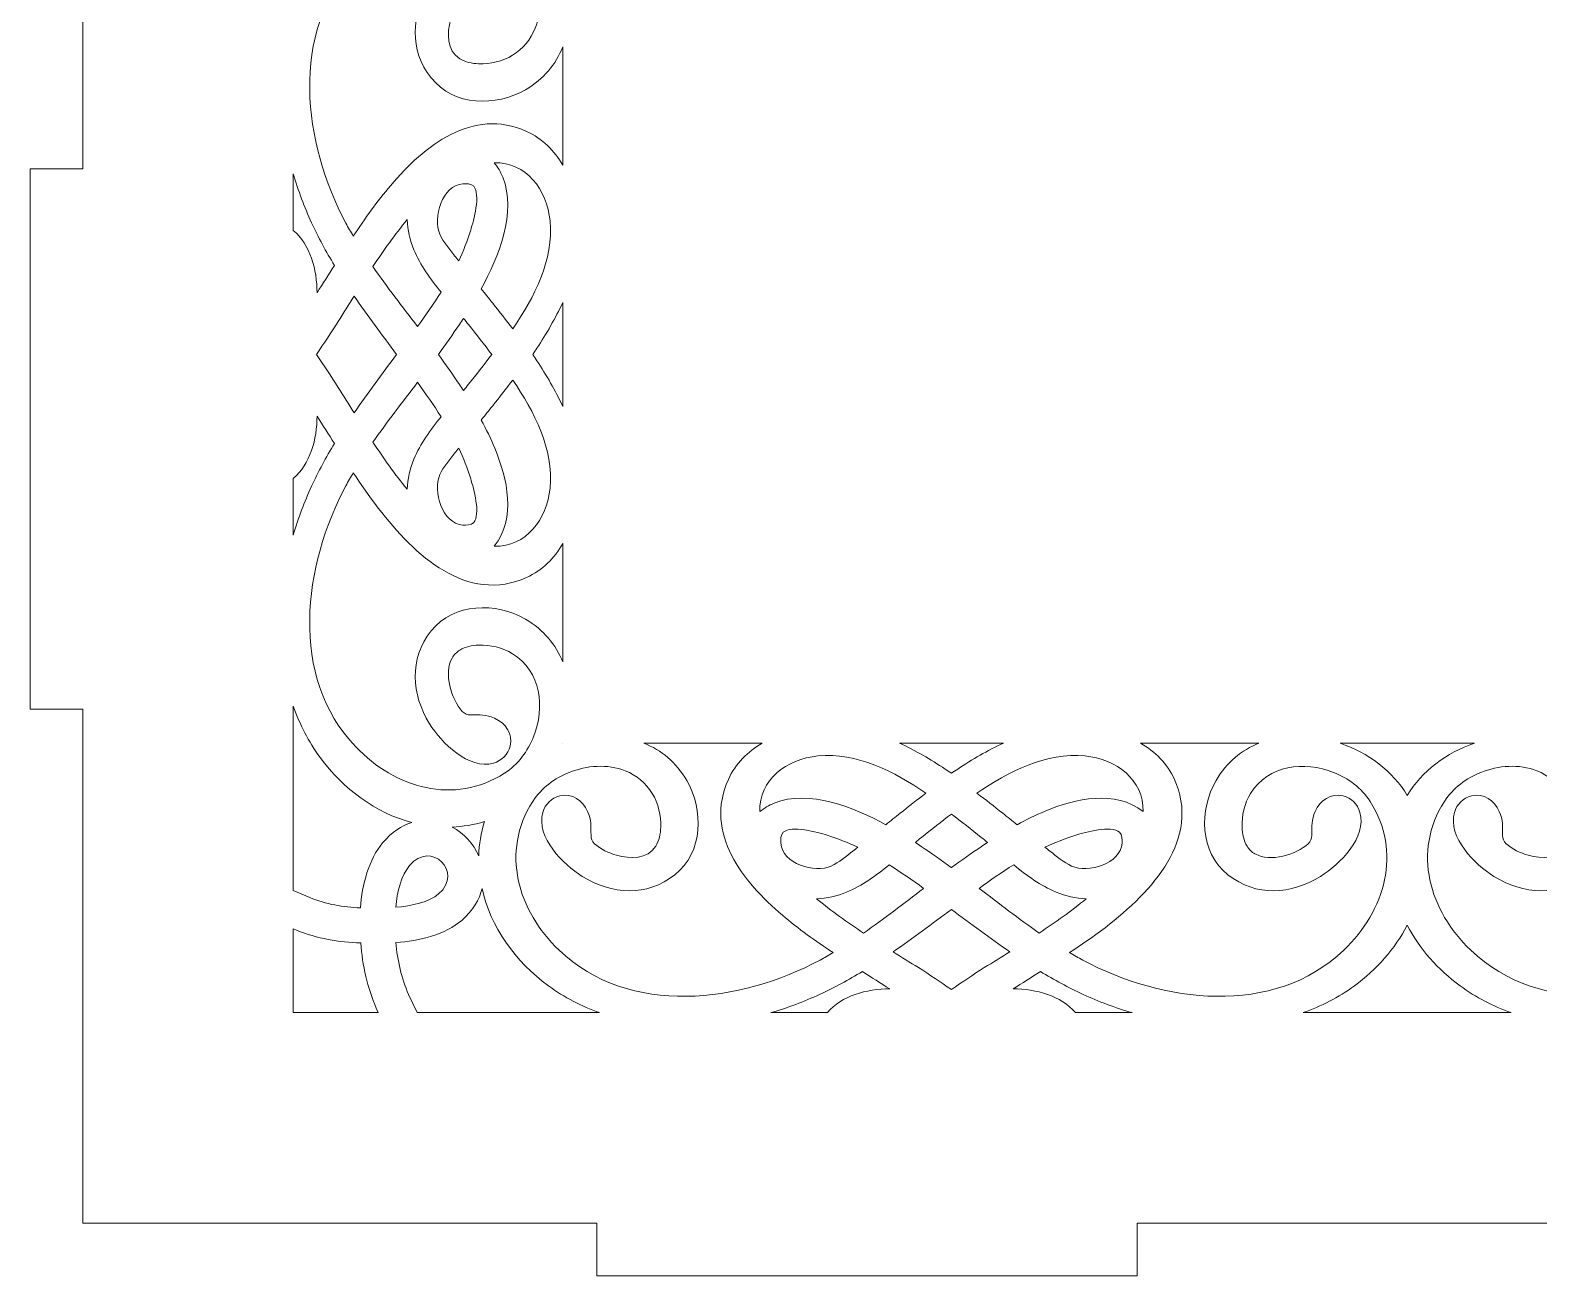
# Model space of a CAD drawing. Header units: millimetres. Extents: x -904 to -594, y -165 to 165.
# Drawn here: x -903.7 to -817.7, y -165 to -94 of the extents above; entities that cross this region are included whole.
import ezdxf

# ---------------------------------------------------------------- set-up
doc = ezdxf.new("R2010")
doc.units = ezdxf.units.MM
doc.header["$MEASUREMENT"] = 0
doc.layers.add('Camada 1', color=7, linetype='Continuous')

msp = doc.modelspace()

# ---------------------------------------------------------------- linework, layer by layer
at = {"layer": 'Camada 1', "color": 250, "lineweight": 9}
for points, knots in [([(-900.6542, -11), (-900.6542, -11), (-871.3542, -11), (-871.3542, -11), (-871.3542, -11), (-871.3542, -11), (-871.3542, -8), (-871.3542, -8), (-871.3542, -8), (-871.3542, -8), (-840.5542, -8), (-840.5542, -8), (-840.5542, -8), (-840.5542, -8), (-840.5542, -11), (-840.5542, -11), (-840.5542, -11), (-840.5542, -11), (-809.7542, -11), (-809.7542, -11), (-809.7542, -11), (-809.7542, -11), (-809.7542, -8), (-809.7542, -8), (-809.7542, -8), (-809.7542, -8), (-778.9542, -8), (-778.9542, -8), (-778.9542, -8), (-778.9542, -8), (-778.9542, -11), (-778.9542, -11), (-778.9542, -11), (-778.9542, -11), (-749.6542, -11), (-749.6542, -11), (-749.6542, -11), (-749.6542, -11), (-749.6542, -40.3), (-749.6542, -40.3), (-749.6542, -40.3), (-749.6542, -40.3), (-746.6542, -40.3), (-746.6542, -40.3), (-746.6542, -40.3), (-746.6542, -40.3), (-746.6542, -71.1), (-746.6542, -71.1), (-746.6542, -71.1), (-746.6542, -71.1), (-749.6542, -71.1), (-749.6542, -71.1), (-749.6542, -71.1), (-749.6542, -71.1), (-749.6542, -101.9), (-749.6542, -101.9), (-749.6542, -101.9), (-749.6542, -101.9), (-746.6542, -101.9), (-746.6542, -101.9), (-746.6542, -101.9), (-746.6542, -101.9), (-746.6542, -132.7), (-746.6542, -132.7), (-746.6542, -132.7), (-746.6542, -132.7), (-749.6542, -132.7), (-749.6542, -132.7), (-749.6542, -132.7), (-749.6542, -132.7), (-749.6542, -162), (-749.6542, -162), (-749.6542, -162), (-749.6542, -162), (-778.9542, -162), (-778.9542, -162), (-778.9542, -162), (-778.9542, -162), (-778.9542, -165), (-778.9542, -165), (-778.9542, -165), (-778.9542, -165), (-809.7542, -165), (-809.7542, -165), (-809.7542, -165), (-809.7542, -165), (-809.7542, -162), (-809.7542, -162), (-809.7542, -162), (-809.7542, -162), (-840.5542, -162), (-840.5542, -162), (-840.5542, -162), (-840.5542, -162), (-840.5542, -165), (-840.5542, -165), (-840.5542, -165), (-840.5542, -165), (-871.3542, -165), (-871.3542, -165), (-871.3542, -165), (-871.3542, -165), (-871.3542, -162), (-871.3542, -162), (-871.3542, -162), (-871.3542, -162), (-900.6542, -162), (-900.6542, -162), (-900.6542, -162), (-900.6542, -162), (-900.6542, -132.7), (-900.6542, -132.7), (-900.6542, -132.7), (-900.6542, -132.7), (-903.6542, -132.7), (-903.6542, -132.7), (-903.6542, -132.7), (-903.6542, -132.7), (-903.6542, -101.9), (-903.6542, -101.9), (-903.6542, -101.9), (-903.6542, -101.9), (-900.6542, -101.9), (-900.6542, -101.9), (-900.6542, -101.9), (-900.6542, -101.9), (-900.6542, -71.1), (-900.6542, -71.1), (-900.6542, -71.1), (-900.6542, -71.1), (-903.6542, -71.1), (-903.6542, -71.1), (-903.6542, -71.1), (-903.6542, -71.1), (-903.6542, -40.3), (-903.6542, -40.3), (-903.6542, -40.3), (-903.6542, -40.3), (-900.6542, -40.3), (-900.6542, -40.3), (-900.6542, -40.3), (-900.6542, -40.3), (-900.6542, -11), (-900.6542, -11)], [0, 0, 0, 0, 0.027027, 0.027027, 0.027027, 0.027027, 0.0540541, 0.0540541, 0.0540541, 0.0540541, 0.0810811, 0.0810811, 0.0810811, 0.0810811, 0.1081081, 0.1081081, 0.1081081, 0.1081081, 0.1351351, 0.1351351, 0.1351351, 0.1351351, 0.1621622, 0.1621622, 0.1621622, 0.1621622, 0.1891892, 0.1891892, 0.1891892, 0.1891892, 0.2162162, 0.2162162, 0.2162162, 0.2162162, 0.2432432, 0.2432432, 0.2432432, 0.2432432, 0.2702703, 0.2702703, 0.2702703, 0.2702703, 0.2972973, 0.2972973, 0.2972973, 0.2972973, 0.3243243, 0.3243243, 0.3243243, 0.3243243, 0.3513514, 0.3513514, 0.3513514, 0.3513514, 0.3783784, 0.3783784, 0.3783784, 0.3783784, 0.4054054, 0.4054054, 0.4054054, 0.4054054, 0.4324324, 0.4324324, 0.4324324, 0.4324324, 0.4594595, 0.4594595, 0.4594595, 0.4594595, 0.4864865, 0.4864865, 0.4864865, 0.4864865, 0.5135135, 0.5135135, 0.5135135, 0.5135135, 0.5405405, 0.5405405, 0.5405405, 0.5405405, 0.5675676, 0.5675676, 0.5675676, 0.5675676, 0.5945946, 0.5945946, 0.5945946, 0.5945946, 0.6216216, 0.6216216, 0.6216216, 0.6216216, 0.6486486, 0.6486486, 0.6486486, 0.6486486, 0.6756757, 0.6756757, 0.6756757, 0.6756757, 0.7027027, 0.7027027, 0.7027027, 0.7027027, 0.7297297, 0.7297297, 0.7297297, 0.7297297, 0.7567568, 0.7567568, 0.7567568, 0.7567568, 0.7837838, 0.7837838, 0.7837838, 0.7837838, 0.8108108, 0.8108108, 0.8108108, 0.8108108, 0.8378378, 0.8378378, 0.8378378, 0.8378378, 0.8648649, 0.8648649, 0.8648649, 0.8648649, 0.8918919, 0.8918919, 0.8918919, 0.8918919, 0.9189189, 0.9189189, 0.9189189, 0.9189189, 0.9459459, 0.9459459, 0.9459459, 0.9459459, 1, 1, 1, 1]), ([(-873.2949, -94.9549), (-873.2949, -94.9549), (-873.2949, -101.7024), (-873.2949, -101.7024), (-873.2949, -101.7024), (-873.7716, -100.8745), (-874.4466, -100.182), (-875.3623, -99.7678), (-875.3623, -99.7678), (-878.4407, -98.3754), (-881.2042, -100.6134), (-883.1016, -102.8485), (-883.1016, -102.8485), (-883.8787, -103.7639), (-884.5733, -104.7437), (-885.2345, -105.7449), (-885.2345, -105.7449), (-885.3809, -105.4974), (-885.5225, -105.2471), (-885.6585, -104.9937), (-885.6585, -104.9937), (-888.0771, -100.4899), (-888.9279, -94.1251), (-885.0929, -90.118), (-885.0929, -90.118), (-882.8447, -87.7688), (-879.4937, -86.7695), (-876.6105, -88.6212), (-876.6105, -88.6212), (-875.8535, -89.1074), (-875.2896, -89.8686), (-874.9588, -90.6986), (-874.9588, -90.6986), (-874.5615, -91.6953), (-874.4693, -92.8758), (-874.8671, -93.8872), (-874.8671, -93.8872), (-875.123, -94.5375), (-875.56, -95.0591), (-876.1534, -95.4277), (-876.1534, -95.4277), (-876.7201, -95.7797), (-877.4256, -95.9428), (-878.0896, -95.9153), (-878.0896, -95.9153), (-878.466, -95.8997), (-878.8426, -95.8284), (-879.168, -95.6294), (-879.168, -95.6294), (-879.9189, -95.1702), (-879.9004, -94.1442), (-879.6858, -93.3964), (-879.6858, -93.3964), (-879.5579, -92.9506), (-879.3318, -92.4897), (-879.0228, -92.1405), (-879.0228, -92.1405), (-878.8665, -91.9995), (-878.7567, -91.9431), (-878.5406, -91.9393), (-878.5406, -91.9393), (-878.0054, -91.9298), (-877.6988, -91.9743), (-877.1811, -91.7481), (-877.1811, -91.7481), (-876.5552, -91.4747), (-876.1224, -90.8546), (-876.2941, -90.1571), (-876.2941, -90.1571), (-876.4097, -89.6872), (-876.7752, -89.3269), (-877.237, -89.1931), (-877.237, -89.1931), (-878.6463, -88.7848), (-880.2152, -90.3523), (-880.8869, -91.4365), (-880.8869, -91.4365), (-881.9299, -93.12), (-882.0641, -95.1201), (-880.792, -96.7252), (-880.792, -96.7252), (-879.5096, -98.3434), (-877.0938, -98.3685), (-875.4145, -97.394), (-875.4145, -97.394), (-874.3788, -96.793), (-873.689, -95.9352), (-873.2949, -94.9549)], [0, 0, 0, 0, 0.0434783, 0.0434783, 0.0434783, 0.0434783, 0.0869565, 0.0869565, 0.0869565, 0.0869565, 0.1304348, 0.1304348, 0.1304348, 0.1304348, 0.173913, 0.173913, 0.173913, 0.173913, 0.2173913, 0.2173913, 0.2173913, 0.2173913, 0.2608696, 0.2608696, 0.2608696, 0.2608696, 0.3043478, 0.3043478, 0.3043478, 0.3043478, 0.3478261, 0.3478261, 0.3478261, 0.3478261, 0.3913043, 0.3913043, 0.3913043, 0.3913043, 0.4347826, 0.4347826, 0.4347826, 0.4347826, 0.4782609, 0.4782609, 0.4782609, 0.4782609, 0.5217391, 0.5217391, 0.5217391, 0.5217391, 0.5652174, 0.5652174, 0.5652174, 0.5652174, 0.6086957, 0.6086957, 0.6086957, 0.6086957, 0.6521739, 0.6521739, 0.6521739, 0.6521739, 0.6956522, 0.6956522, 0.6956522, 0.6956522, 0.7391304, 0.7391304, 0.7391304, 0.7391304, 0.7826087, 0.7826087, 0.7826087, 0.7826087, 0.826087, 0.826087, 0.826087, 0.826087, 0.8695652, 0.8695652, 0.8695652, 0.8695652, 0.9130435, 0.9130435, 0.9130435, 0.9130435, 1, 1, 1, 1]), ([(-888.6542, -105.4181), (-888.6542, -105.4181), (-888.6542, -102.1837), (-888.6542, -102.1837), (-888.6542, -102.1837), (-888.3731, -103.1519), (-888.0214, -104.089), (-887.6129, -104.973), (-887.6129, -104.973), (-887.2259, -105.8106), (-886.785, -106.6222), (-886.3086, -107.4121), (-886.3086, -107.4121), (-886.6398, -107.9295), (-886.9712, -108.4467), (-887.3013, -108.9649), (-887.3013, -108.9649), (-887.2999, -107.6626), (-887.6897, -106.2195), (-888.6542, -105.4181)], [0, 0, 0, 0, 0.1666667, 0.1666667, 0.1666667, 0.1666667, 0.3333333, 0.3333333, 0.3333333, 0.3333333, 0.5, 0.5, 0.5, 0.5, 0.6666667, 0.6666667, 0.6666667, 0.6666667, 1, 1, 1, 1]), ([(-876.1486, -111.0263), (-874.9162, -109.2388), (-873.809, -107.0871), (-874.0212, -104.8701), (-874.0212, -104.8701), (-874.192, -103.0848), (-875.383, -101.5131), (-877.1982, -101.5562), (-877.1982, -101.5562), (-877, -101.8061), (-876.8382, -102.082), (-876.716, -102.3795), (-876.716, -102.3795), (-875.9001, -104.3644), (-876.9642, -106.9459), (-877.9423, -108.7429), (-877.9423, -108.7429), (-877.7221, -109.015), (-877.5026, -109.2876), (-877.2856, -109.5622), (-877.2856, -109.5622), (-876.9025, -110.047), (-876.5212, -110.5333), (-876.1486, -111.0263)], [0, 0, 0, 0, 0.1428571, 0.1428571, 0.1428571, 0.1428571, 0.2857143, 0.2857143, 0.2857143, 0.2857143, 0.4285714, 0.4285714, 0.4285714, 0.4285714, 0.5714286, 0.5714286, 0.5714286, 0.5714286, 0.7142857, 0.7142857, 0.7142857, 0.7142857, 1, 1, 1, 1]), ([(-879.2226, -107.1517), (-878.9571, -106.5843), (-878.7271, -105.9861), (-878.5405, -105.3956), (-878.5405, -105.3956), (-878.3748, -104.8715), (-877.9625, -103.3566), (-878.3722, -102.9011), (-878.3722, -102.9011), (-878.5111, -102.7467), (-878.8002, -102.7434), (-878.9912, -102.757), (-878.9912, -102.757), (-880.1686, -102.8408), (-880.72, -104.698), (-880.2993, -105.6357), (-880.2993, -105.6357), (-880.1021, -106.0749), (-879.7346, -106.4924), (-879.4404, -106.8727), (-879.4404, -106.8727), (-879.3681, -106.966), (-879.2955, -107.0589), (-879.2226, -107.1517)], [0, 0, 0, 0, 0.1428571, 0.1428571, 0.1428571, 0.1428571, 0.2857143, 0.2857143, 0.2857143, 0.2857143, 0.4285714, 0.4285714, 0.4285714, 0.4285714, 0.5714286, 0.5714286, 0.5714286, 0.5714286, 0.7142857, 0.7142857, 0.7142857, 0.7142857, 1, 1, 1, 1]), ([(-880.228, -108.9342), (-880.8379, -108.1926), (-881.4116, -107.4018), (-881.7822, -106.5119), (-881.7822, -106.5119), (-882.0073, -105.9711), (-882.1366, -105.3867), (-882.1613, -104.7994), (-882.1613, -104.7994), (-882.8658, -105.6525), (-883.506, -106.5568), (-884.1154, -107.4798), (-884.1154, -107.4798), (-883.3059, -108.6476), (-882.4315, -109.7686), (-881.5696, -110.8979), (-881.5696, -110.8979), (-881.1043, -110.256), (-880.6523, -109.604), (-880.228, -108.9342)], [0, 0, 0, 0, 0.1666667, 0.1666667, 0.1666667, 0.1666667, 0.3333333, 0.3333333, 0.3333333, 0.3333333, 0.5, 0.5, 0.5, 0.5, 0.6666667, 0.6666667, 0.6666667, 0.6666667, 1, 1, 1, 1]), ([(-882.7729, -112.4843), (-883.5922, -111.3855), (-884.4131, -110.2873), (-885.1851, -109.1549), (-885.1851, -109.1549), (-885.4873, -109.6388), (-885.787, -110.1242), (-886.0891, -110.6083), (-886.0891, -110.6083), (-886.487, -111.2456), (-886.916, -111.8625), (-887.3375, -112.4843), (-887.3375, -112.4843), (-886.9159, -113.1059), (-886.487, -113.7228), (-886.0891, -114.3602), (-886.0891, -114.3602), (-885.787, -114.8442), (-885.4873, -115.3297), (-885.1851, -115.8138), (-885.1851, -115.8138), (-884.4131, -114.6812), (-883.5921, -113.583), (-882.7729, -112.4843)], [0, 0, 0, 0, 0.1428571, 0.1428571, 0.1428571, 0.1428571, 0.2857143, 0.2857143, 0.2857143, 0.2857143, 0.4285714, 0.4285714, 0.4285714, 0.4285714, 0.5714286, 0.5714286, 0.5714286, 0.5714286, 0.7142857, 0.7142857, 0.7142857, 0.7142857, 1, 1, 1, 1]), ([(-873.2949, -109.5222), (-873.2949, -109.5222), (-873.2949, -115.4464), (-873.2949, -115.4464), (-873.2949, -115.4464), (-873.7099, -114.5386), (-874.2255, -113.6698), (-874.7682, -112.8431), (-874.7682, -112.8431), (-874.8471, -112.723), (-874.9269, -112.6033), (-875.0075, -112.4843), (-875.0075, -112.4843), (-874.9269, -112.3653), (-874.8471, -112.2457), (-874.7682, -112.1255), (-874.7682, -112.1255), (-874.2255, -111.2987), (-873.7099, -110.43), (-873.2949, -109.5222)], [0, 0, 0, 0, 0.1666667, 0.1666667, 0.1666667, 0.1666667, 0.3333333, 0.3333333, 0.3333333, 0.3333333, 0.5, 0.5, 0.5, 0.5, 0.6666667, 0.6666667, 0.6666667, 0.6666667, 1, 1, 1, 1]), ([(-878.9547, -114.5398), (-878.857, -114.423), (-878.7604, -114.3053), (-878.6655, -114.1862), (-878.6655, -114.1862), (-878.217, -113.6232), (-877.7703, -113.0586), (-877.3363, -112.4843), (-877.3363, -112.4843), (-877.7703, -111.9099), (-878.217, -111.3453), (-878.6655, -110.7824), (-878.6655, -110.7824), (-878.7604, -110.6633), (-878.857, -110.5455), (-878.9547, -110.4288), (-878.9547, -110.4288), (-879.0292, -110.5427), (-879.1045, -110.656), (-879.1807, -110.7688), (-879.1807, -110.7688), (-879.5704, -111.3465), (-879.9742, -111.9146), (-880.3848, -112.4775), (-880.3848, -112.4775), (-880.3848, -112.4775), (-880.3798, -112.4843), (-880.3798, -112.4843), (-880.3798, -112.4843), (-880.3798, -112.4843), (-880.3848, -112.491), (-880.3848, -112.491), (-880.3848, -112.491), (-879.9742, -113.054), (-879.5704, -113.622), (-879.1807, -114.1997), (-879.1807, -114.1997), (-879.1045, -114.3125), (-879.0292, -114.4258), (-878.9547, -114.5398)], [0, 0, 0, 0, 0.0909091, 0.0909091, 0.0909091, 0.0909091, 0.1818182, 0.1818182, 0.1818182, 0.1818182, 0.2727273, 0.2727273, 0.2727273, 0.2727273, 0.3636364, 0.3636364, 0.3636364, 0.3636364, 0.4545455, 0.4545455, 0.4545455, 0.4545455, 0.5454545, 0.5454545, 0.5454545, 0.5454545, 0.6363636, 0.6363636, 0.6363636, 0.6363636, 0.7272727, 0.7272727, 0.7272727, 0.7272727, 0.8181818, 0.8181818, 0.8181818, 0.8181818, 1, 1, 1, 1]), ([(-884.1154, -117.4887), (-883.506, -118.4117), (-882.8658, -119.316), (-882.1613, -120.1691), (-882.1613, -120.1691), (-882.1366, -119.5818), (-882.0073, -118.9974), (-881.7822, -118.4565), (-881.7822, -118.4565), (-881.4116, -117.5667), (-880.8378, -116.7759), (-880.228, -116.0342), (-880.228, -116.0342), (-880.6523, -115.3644), (-881.1043, -114.7126), (-881.5696, -114.0706), (-881.5696, -114.0706), (-882.4315, -115.1999), (-883.3059, -116.321), (-884.1154, -117.4887)], [0, 0, 0, 0, 0.1666667, 0.1666667, 0.1666667, 0.1666667, 0.3333333, 0.3333333, 0.3333333, 0.3333333, 0.5, 0.5, 0.5, 0.5, 0.6666667, 0.6666667, 0.6666667, 0.6666667, 1, 1, 1, 1]), ([(-877.1976, -123.4123), (-875.3827, -123.4551), (-874.192, -121.8835), (-874.0212, -120.0983), (-874.0212, -120.0983), (-873.809, -117.8813), (-874.9163, -115.7297), (-876.1486, -113.9421), (-876.1486, -113.9421), (-876.5212, -114.4352), (-876.9025, -114.9215), (-877.2856, -115.4063), (-877.2856, -115.4063), (-877.5026, -115.6809), (-877.7221, -115.9536), (-877.9423, -116.2256), (-877.9423, -116.2256), (-877.6588, -116.7464), (-877.3975, -117.2798), (-877.1698, -117.8274), (-877.1698, -117.8274), (-876.4478, -119.5647), (-875.934, -121.8241), (-877.1976, -123.4123)], [0, 0, 0, 0, 0.1428571, 0.1428571, 0.1428571, 0.1428571, 0.2857143, 0.2857143, 0.2857143, 0.2857143, 0.4285714, 0.4285714, 0.4285714, 0.4285714, 0.5714286, 0.5714286, 0.5714286, 0.5714286, 0.7142857, 0.7142857, 0.7142857, 0.7142857, 1, 1, 1, 1]), ([(-888.6542, -122.7848), (-888.6542, -122.7848), (-888.6542, -119.5504), (-888.6542, -119.5504), (-888.6542, -119.5504), (-887.6897, -118.749), (-887.2999, -117.3059), (-887.3013, -116.0037), (-887.3013, -116.0037), (-886.9712, -116.5218), (-886.6397, -117.0391), (-886.3086, -117.5566), (-886.3086, -117.5566), (-886.785, -118.3464), (-887.2259, -119.1581), (-887.6129, -119.9955), (-887.6129, -119.9955), (-888.0214, -120.8795), (-888.3731, -121.8166), (-888.6542, -122.7848)], [0, 0, 0, 0, 0.1666667, 0.1666667, 0.1666667, 0.1666667, 0.3333333, 0.3333333, 0.3333333, 0.3333333, 0.5, 0.5, 0.5, 0.5, 0.6666667, 0.6666667, 0.6666667, 0.6666667, 1, 1, 1, 1]), ([(-879.2226, -117.8168), (-879.2955, -117.9095), (-879.3681, -118.0026), (-879.4404, -118.0959), (-879.4404, -118.0959), (-879.7346, -118.476), (-880.1021, -118.8936), (-880.2993, -119.3329), (-880.2993, -119.3329), (-880.72, -120.2706), (-880.1686, -122.1277), (-878.9912, -122.2116), (-878.9912, -122.2116), (-878.8002, -122.2252), (-878.5111, -122.2218), (-878.3722, -122.0675), (-878.3722, -122.0675), (-877.9625, -121.6119), (-878.3748, -120.0972), (-878.5405, -119.573), (-878.5405, -119.573), (-878.7271, -118.9824), (-878.9571, -118.3843), (-879.2226, -117.8168)], [0, 0, 0, 0, 0.1428571, 0.1428571, 0.1428571, 0.1428571, 0.2857143, 0.2857143, 0.2857143, 0.2857143, 0.4285714, 0.4285714, 0.4285714, 0.4285714, 0.5714286, 0.5714286, 0.5714286, 0.5714286, 0.7142857, 0.7142857, 0.7142857, 0.7142857, 1, 1, 1, 1]), ([(-873.2949, -123.2659), (-873.2949, -123.2659), (-873.2949, -130.0132), (-873.2949, -130.0132), (-873.2949, -130.0132), (-873.689, -129.0331), (-874.379, -128.1757), (-875.4145, -127.5747), (-875.4145, -127.5747), (-877.0938, -126.6001), (-879.5096, -126.625), (-880.792, -128.2432), (-880.792, -128.2432), (-882.0642, -129.8484), (-881.9299, -131.8486), (-880.8869, -133.5319), (-880.8869, -133.5319), (-880.2152, -134.6162), (-878.6463, -136.1837), (-877.237, -135.7754), (-877.237, -135.7754), (-876.7751, -135.6416), (-876.4097, -135.2814), (-876.2941, -134.8113), (-876.2941, -134.8113), (-876.1224, -134.1138), (-876.5553, -133.4939), (-877.1811, -133.2204), (-877.1811, -133.2204), (-877.6988, -132.9942), (-878.0053, -133.0387), (-878.5406, -133.0292), (-878.5406, -133.0292), (-878.7567, -133.0254), (-878.8665, -132.969), (-879.0227, -132.828), (-879.0227, -132.828), (-879.655, -132.1123), (-880.101, -130.6708), (-879.6044, -129.79), (-879.6044, -129.79), (-879.4981, -129.6015), (-879.3524, -129.4519), (-879.168, -129.3391), (-879.168, -129.3391), (-878.8426, -129.1402), (-878.466, -129.0689), (-878.0896, -129.0532), (-878.0896, -129.0532), (-877.4256, -129.0255), (-876.7201, -129.1888), (-876.1534, -129.5408), (-876.1534, -129.5408), (-874.5279, -130.5505), (-874.2953, -132.6054), (-874.9588, -134.27), (-874.9588, -134.27), (-875.2896, -135.0999), (-875.8535, -135.8612), (-876.6105, -136.3474), (-876.6105, -136.3474), (-879.4937, -138.1992), (-882.8447, -137.1997), (-885.0929, -134.8506), (-885.0929, -134.8506), (-888.9279, -130.8435), (-888.0771, -124.4787), (-885.6586, -119.9749), (-885.6586, -119.9749), (-885.5225, -119.7217), (-885.381, -119.4715), (-885.2348, -119.2241), (-885.2348, -119.2241), (-883.5597, -121.7632), (-880.9649, -125.2311), (-877.84, -125.5978), (-877.84, -125.5978), (-876.9812, -125.6986), (-876.1487, -125.5564), (-875.3623, -125.2007), (-875.3623, -125.2007), (-874.4466, -124.7865), (-873.7717, -124.0938), (-873.2949, -123.2659)], [0, 0, 0, 0, 0.0454545, 0.0454545, 0.0454545, 0.0454545, 0.0909091, 0.0909091, 0.0909091, 0.0909091, 0.1363636, 0.1363636, 0.1363636, 0.1363636, 0.1818182, 0.1818182, 0.1818182, 0.1818182, 0.2272727, 0.2272727, 0.2272727, 0.2272727, 0.2727273, 0.2727273, 0.2727273, 0.2727273, 0.3181818, 0.3181818, 0.3181818, 0.3181818, 0.3636364, 0.3636364, 0.3636364, 0.3636364, 0.4090909, 0.4090909, 0.4090909, 0.4090909, 0.4545455, 0.4545455, 0.4545455, 0.4545455, 0.5, 0.5, 0.5, 0.5, 0.5454545, 0.5454545, 0.5454545, 0.5454545, 0.5909091, 0.5909091, 0.5909091, 0.5909091, 0.6363636, 0.6363636, 0.6363636, 0.6363636, 0.6818182, 0.6818182, 0.6818182, 0.6818182, 0.7272727, 0.7272727, 0.7272727, 0.7272727, 0.7727273, 0.7727273, 0.7727273, 0.7727273, 0.8181818, 0.8181818, 0.8181818, 0.8181818, 0.8636364, 0.8636364, 0.8636364, 0.8636364, 0.9090909, 0.9090909, 0.9090909, 0.9090909, 1, 1, 1, 1]), ([(-884.8269, -144.0252), (-884.7427, -142.7073), (-884.3379, -141.2542), (-883.5617, -140.3264), (-883.5617, -140.3264), (-883.0474, -139.7115), (-882.477, -139.3412), (-881.9013, -139.1638), (-881.9013, -139.1638), (-883.9476, -138.6173), (-885.8039, -137.2619), (-887.1267, -135.4535), (-887.1267, -135.4535), (-887.7881, -134.5492), (-888.291, -133.5675), (-888.6542, -132.5374), (-888.6542, -132.5374), (-888.6542, -132.5374), (-888.6542, -143.0381), (-888.6542, -143.0381), (-888.6542, -143.0381), (-888.6542, -143.0381), (-887.7189, -143.4445), (-887.7189, -143.4445), (-887.7189, -143.4445), (-886.789, -143.8194), (-885.8156, -143.994), (-884.8269, -144.0252)], [0, 0, 0, 0, 0.125, 0.125, 0.125, 0.125, 0.25, 0.25, 0.25, 0.25, 0.375, 0.375, 0.375, 0.375, 0.5, 0.5, 0.5, 0.5, 0.625, 0.625, 0.625, 0.625, 0.75, 0.75, 0.75, 0.75, 1, 1, 1, 1]), ([(-868.6672, -134.6407), (-868.6672, -134.6407), (-861.9204, -134.6407), (-861.9204, -134.6407), (-861.9204, -134.6407), (-862.7483, -135.1174), (-863.4408, -135.7924), (-863.855, -136.7081), (-863.855, -136.7081), (-865.2475, -139.7865), (-863.0095, -142.55), (-860.7744, -144.4474), (-860.7744, -144.4474), (-859.8589, -145.2245), (-858.8792, -145.9191), (-857.878, -146.5803), (-857.878, -146.5803), (-858.1255, -146.7267), (-858.3757, -146.8683), (-858.6291, -147.0043), (-858.6291, -147.0043), (-863.133, -149.4229), (-869.4977, -150.2737), (-873.5049, -146.4387), (-873.5049, -146.4387), (-875.854, -144.1905), (-876.8534, -140.8395), (-875.0017, -137.9563), (-875.0017, -137.9563), (-874.5155, -137.1993), (-873.7542, -136.6354), (-872.9243, -136.3046), (-872.9243, -136.3046), (-871.9275, -135.9073), (-870.747, -135.8151), (-869.7356, -136.2129), (-869.7356, -136.2129), (-869.0853, -136.4688), (-868.5637, -136.9058), (-868.1952, -137.4992), (-868.1952, -137.4992), (-867.8432, -138.0659), (-867.68, -138.7714), (-867.7076, -139.4354), (-867.7076, -139.4354), (-867.7232, -139.8118), (-867.7944, -140.1884), (-867.9934, -140.5138), (-867.9934, -140.5138), (-868.4527, -141.2647), (-869.4787, -141.2462), (-870.2264, -141.0316), (-870.2264, -141.0316), (-870.6722, -140.9037), (-871.1332, -140.6776), (-871.4823, -140.3686), (-871.4823, -140.3686), (-871.6234, -140.2123), (-871.6797, -140.1026), (-871.6836, -139.8864), (-871.6836, -139.8864), (-871.6931, -139.3512), (-871.6486, -139.0446), (-871.8747, -138.5269), (-871.8747, -138.5269), (-872.1482, -137.901), (-872.7682, -137.4682), (-873.4657, -137.6399), (-873.4657, -137.6399), (-873.9357, -137.7555), (-874.2959, -138.121), (-874.4297, -138.5828), (-874.4297, -138.5828), (-874.8381, -139.9921), (-873.2706, -141.561), (-872.1863, -142.2327), (-872.1863, -142.2327), (-870.5029, -143.2757), (-868.5028, -143.4099), (-866.8976, -142.1378), (-866.8976, -142.1378), (-865.2794, -140.8554), (-865.2543, -138.4396), (-866.2289, -136.7603), (-866.2289, -136.7603), (-866.8298, -135.7249), (-867.6871, -135.0348), (-868.6672, -134.6407)], [0, 0, 0, 0, 0.0434783, 0.0434783, 0.0434783, 0.0434783, 0.0869565, 0.0869565, 0.0869565, 0.0869565, 0.1304348, 0.1304348, 0.1304348, 0.1304348, 0.173913, 0.173913, 0.173913, 0.173913, 0.2173913, 0.2173913, 0.2173913, 0.2173913, 0.2608696, 0.2608696, 0.2608696, 0.2608696, 0.3043478, 0.3043478, 0.3043478, 0.3043478, 0.3478261, 0.3478261, 0.3478261, 0.3478261, 0.3913043, 0.3913043, 0.3913043, 0.3913043, 0.4347826, 0.4347826, 0.4347826, 0.4347826, 0.4782609, 0.4782609, 0.4782609, 0.4782609, 0.5217391, 0.5217391, 0.5217391, 0.5217391, 0.5652174, 0.5652174, 0.5652174, 0.5652174, 0.6086957, 0.6086957, 0.6086957, 0.6086957, 0.6521739, 0.6521739, 0.6521739, 0.6521739, 0.6956522, 0.6956522, 0.6956522, 0.6956522, 0.7391304, 0.7391304, 0.7391304, 0.7391304, 0.7826087, 0.7826087, 0.7826087, 0.7826087, 0.826087, 0.826087, 0.826087, 0.826087, 0.8695652, 0.8695652, 0.8695652, 0.8695652, 0.9130435, 0.9130435, 0.9130435, 0.9130435, 1, 1, 1, 1]), ([(-873.2949, -134.6386), (-873.2949, -134.6386), (-873.2949, -134.6407), (-873.2949, -134.6407), (-873.2949, -134.6407), (-873.2949, -134.6407), (-873.2932, -134.6407), (-873.2932, -134.6407), (-873.2932, -134.6407), (-873.2932, -134.6407), (-873.2959, -134.6416), (-873.2959, -134.6416), (-873.2959, -134.6416), (-873.2959, -134.6416), (-873.2949, -134.6386), (-873.2949, -134.6386)], [0, 0, 0, 0, 0.2, 0.2, 0.2, 0.2, 0.4, 0.4, 0.4, 0.4, 0.6, 0.6, 0.6, 0.6, 1, 1, 1, 1]), ([(-854.1006, -134.6407), (-854.1006, -134.6407), (-848.1764, -134.6407), (-848.1764, -134.6407), (-848.1764, -134.6407), (-849.0842, -135.0557), (-849.953, -135.5713), (-850.7797, -136.114), (-850.7797, -136.114), (-850.8999, -136.1929), (-851.0196, -136.2727), (-851.1386, -136.3533), (-851.1386, -136.3533), (-851.2576, -136.2727), (-851.3772, -136.1929), (-851.4973, -136.114), (-851.4973, -136.114), (-852.3241, -135.5713), (-853.1928, -135.0557), (-854.1006, -134.6407)], [0, 0, 0, 0, 0.1666667, 0.1666667, 0.1666667, 0.1666667, 0.3333333, 0.3333333, 0.3333333, 0.3333333, 0.5, 0.5, 0.5, 0.5, 0.6666667, 0.6666667, 0.6666667, 0.6666667, 1, 1, 1, 1]), ([(-840.3569, -134.6407), (-840.3569, -134.6407), (-833.6091, -134.6407), (-833.6091, -134.6407), (-833.6091, -134.6407), (-834.5895, -135.0349), (-835.4472, -135.7246), (-836.0482, -136.7603), (-836.0482, -136.7603), (-837.0227, -138.4396), (-836.9978, -140.8554), (-835.3796, -142.1378), (-835.3796, -142.1378), (-833.7745, -143.41), (-831.7743, -143.2757), (-830.0909, -142.2327), (-830.0909, -142.2327), (-829.0067, -141.561), (-827.4392, -139.9921), (-827.8474, -138.5828), (-827.8474, -138.5828), (-827.9812, -138.1209), (-828.3415, -137.7555), (-828.8115, -137.6399), (-828.8115, -137.6399), (-829.509, -137.4682), (-830.129, -137.9011), (-830.4024, -138.5269), (-830.4024, -138.5269), (-830.6287, -139.0446), (-830.5842, -139.3511), (-830.5937, -139.8864), (-830.5937, -139.8864), (-830.5974, -140.1025), (-830.6539, -140.2123), (-830.7948, -140.3685), (-830.7948, -140.3685), (-831.5105, -141.0008), (-832.9521, -141.4468), (-833.8328, -140.9502), (-833.8328, -140.9502), (-834.0213, -140.8439), (-834.1709, -140.6982), (-834.2837, -140.5138), (-834.2837, -140.5138), (-834.4826, -140.1884), (-834.554, -139.8118), (-834.5697, -139.4354), (-834.5697, -139.4354), (-834.5973, -138.7714), (-834.4341, -138.0659), (-834.0821, -137.4992), (-834.0821, -137.4992), (-833.0723, -135.8737), (-831.0174, -135.6411), (-829.3529, -136.3046), (-829.3529, -136.3046), (-828.5229, -136.6354), (-827.7617, -137.1993), (-827.2755, -137.9563), (-827.2755, -137.9563), (-825.4237, -140.8395), (-826.4231, -144.1905), (-828.7723, -146.4387), (-828.7723, -146.4387), (-832.7793, -150.2737), (-839.1442, -149.4229), (-843.6479, -147.0044), (-843.6479, -147.0044), (-843.9011, -146.8683), (-844.1514, -146.7268), (-844.3988, -146.5806), (-844.3988, -146.5806), (-841.8597, -144.9055), (-838.3917, -142.3107), (-838.025, -139.1858), (-838.025, -139.1858), (-837.9243, -138.327), (-838.0664, -137.4945), (-838.4221, -136.7081), (-838.4221, -136.7081), (-838.8363, -135.7924), (-839.529, -135.1175), (-840.3569, -134.6407)], [0, 0, 0, 0, 0.0454545, 0.0454545, 0.0454545, 0.0454545, 0.0909091, 0.0909091, 0.0909091, 0.0909091, 0.1363636, 0.1363636, 0.1363636, 0.1363636, 0.1818182, 0.1818182, 0.1818182, 0.1818182, 0.2272727, 0.2272727, 0.2272727, 0.2272727, 0.2727273, 0.2727273, 0.2727273, 0.2727273, 0.3181818, 0.3181818, 0.3181818, 0.3181818, 0.3636364, 0.3636364, 0.3636364, 0.3636364, 0.4090909, 0.4090909, 0.4090909, 0.4090909, 0.4545455, 0.4545455, 0.4545455, 0.4545455, 0.5, 0.5, 0.5, 0.5, 0.5454545, 0.5454545, 0.5454545, 0.5454545, 0.5909091, 0.5909091, 0.5909091, 0.5909091, 0.6363636, 0.6363636, 0.6363636, 0.6363636, 0.6818182, 0.6818182, 0.6818182, 0.6818182, 0.7272727, 0.7272727, 0.7272727, 0.7272727, 0.7727273, 0.7727273, 0.7727273, 0.7727273, 0.8181818, 0.8181818, 0.8181818, 0.8181818, 0.8636364, 0.8636364, 0.8636364, 0.8636364, 0.9090909, 0.9090909, 0.9090909, 0.9090909, 1, 1, 1, 1]), ([(-828.985, -134.6407), (-828.985, -134.6407), (-821.3236, -134.6407), (-821.3236, -134.6407), (-821.3236, -134.6407), (-822.9122, -135.1818), (-824.3408, -136.2309), (-825.1543, -137.6211), (-825.1543, -137.6211), (-825.9678, -136.2309), (-827.3966, -135.1818), (-828.985, -134.6407)], [0, 0, 0, 0, 0.25, 0.25, 0.25, 0.25, 0.5, 0.5, 0.5, 0.5, 1, 1, 1, 1]), ([(-816.6993, -134.6407), (-816.6993, -134.6407), (-809.9518, -134.6407), (-809.9518, -134.6407), (-809.9518, -134.6407), (-810.7797, -135.1174), (-811.4722, -135.7924), (-811.8864, -136.7081), (-811.8864, -136.7081), (-813.2788, -139.7865), (-811.0408, -142.55), (-808.8057, -144.4474), (-808.8057, -144.4474), (-807.8903, -145.2245), (-806.9105, -145.9191), (-805.9093, -146.5803), (-805.9093, -146.5803), (-806.1568, -146.7267), (-806.4071, -146.8683), (-806.6605, -147.0043), (-806.6605, -147.0043), (-811.1643, -149.4229), (-817.5291, -150.2737), (-821.5362, -146.4387), (-821.5362, -146.4387), (-823.8854, -144.1905), (-824.8847, -140.8395), (-823.033, -137.9563), (-823.033, -137.9563), (-822.5468, -137.1993), (-821.7856, -136.6354), (-820.9556, -136.3046), (-820.9556, -136.3046), (-819.9589, -135.9073), (-818.7784, -135.8151), (-817.767, -136.2129), (-817.767, -136.2129), (-817.1167, -136.4688), (-816.5951, -136.9058), (-816.2265, -137.4992), (-816.2265, -137.4992), (-815.8745, -138.0659), (-815.7114, -138.7714), (-815.7389, -139.4354), (-815.7389, -139.4354), (-815.7545, -139.8118), (-815.8258, -140.1884), (-816.0248, -140.5138), (-816.0248, -140.5138), (-816.484, -141.2647), (-817.51, -141.2462), (-818.2578, -141.0316), (-818.2578, -141.0316), (-818.7036, -140.9037), (-819.1645, -140.6776), (-819.5137, -140.3686), (-819.5137, -140.3686), (-819.6547, -140.2123), (-819.7111, -140.1026), (-819.7149, -139.8864), (-819.7149, -139.8864), (-819.7244, -139.3512), (-819.6799, -139.0446), (-819.9061, -138.5269), (-819.9061, -138.5269), (-820.1795, -137.901), (-820.7996, -137.4682), (-821.4971, -137.6399), (-821.4971, -137.6399), (-821.967, -137.7555), (-822.3273, -138.121), (-822.4611, -138.5828), (-822.4611, -138.5828), (-822.8694, -139.9921), (-821.3019, -141.561), (-820.2177, -142.2327), (-820.2177, -142.2327), (-818.5342, -143.2757), (-816.5341, -143.4099), (-814.929, -142.1378), (-814.929, -142.1378), (-813.3108, -140.8554), (-813.2857, -138.4396), (-814.2602, -136.7603), (-814.2602, -136.7603), (-814.8612, -135.7246), (-815.719, -135.0347), (-816.6993, -134.6407)], [0, 0, 0, 0, 0.0434783, 0.0434783, 0.0434783, 0.0434783, 0.0869565, 0.0869565, 0.0869565, 0.0869565, 0.1304348, 0.1304348, 0.1304348, 0.1304348, 0.173913, 0.173913, 0.173913, 0.173913, 0.2173913, 0.2173913, 0.2173913, 0.2173913, 0.2608696, 0.2608696, 0.2608696, 0.2608696, 0.3043478, 0.3043478, 0.3043478, 0.3043478, 0.3478261, 0.3478261, 0.3478261, 0.3478261, 0.3913043, 0.3913043, 0.3913043, 0.3913043, 0.4347826, 0.4347826, 0.4347826, 0.4347826, 0.4782609, 0.4782609, 0.4782609, 0.4782609, 0.5217391, 0.5217391, 0.5217391, 0.5217391, 0.5652174, 0.5652174, 0.5652174, 0.5652174, 0.6086957, 0.6086957, 0.6086957, 0.6086957, 0.6521739, 0.6521739, 0.6521739, 0.6521739, 0.6956522, 0.6956522, 0.6956522, 0.6956522, 0.7391304, 0.7391304, 0.7391304, 0.7391304, 0.7826087, 0.7826087, 0.7826087, 0.7826087, 0.826087, 0.826087, 0.826087, 0.826087, 0.8695652, 0.8695652, 0.8695652, 0.8695652, 0.9130435, 0.9130435, 0.9130435, 0.9130435, 1, 1, 1, 1]), ([(-852.5966, -137.4944), (-854.3841, -136.262), (-856.5357, -135.1548), (-858.7527, -135.367), (-858.7527, -135.367), (-860.5381, -135.5378), (-862.1098, -136.7288), (-862.0667, -138.544), (-862.0667, -138.544), (-861.8168, -138.3458), (-861.5409, -138.184), (-861.2433, -138.0618), (-861.2433, -138.0618), (-859.2584, -137.2459), (-856.677, -138.31), (-854.88, -139.2881), (-854.88, -139.2881), (-854.6079, -139.0679), (-854.3353, -138.8484), (-854.0607, -138.6314), (-854.0607, -138.6314), (-853.5759, -138.2483), (-853.0896, -137.867), (-852.5966, -137.4944)], [0, 0, 0, 0, 0.1428571, 0.1428571, 0.1428571, 0.1428571, 0.2857143, 0.2857143, 0.2857143, 0.2857143, 0.4285714, 0.4285714, 0.4285714, 0.4285714, 0.5714286, 0.5714286, 0.5714286, 0.5714286, 0.7142857, 0.7142857, 0.7142857, 0.7142857, 1, 1, 1, 1]), ([(-840.2106, -138.5434), (-840.1678, -136.7285), (-841.7394, -135.5378), (-843.5245, -135.367), (-843.5245, -135.367), (-845.7415, -135.1548), (-847.8932, -136.2621), (-849.6808, -137.4944), (-849.6808, -137.4944), (-849.1877, -137.867), (-848.7014, -138.2483), (-848.2166, -138.6314), (-848.2166, -138.6314), (-847.942, -138.8484), (-847.6693, -139.0679), (-847.3973, -139.2881), (-847.3973, -139.2881), (-846.8765, -139.0046), (-846.343, -138.7433), (-845.7954, -138.5156), (-845.7954, -138.5156), (-844.0582, -137.7936), (-841.7988, -137.2798), (-840.2106, -138.5434)], [0, 0, 0, 0, 0.1428571, 0.1428571, 0.1428571, 0.1428571, 0.2857143, 0.2857143, 0.2857143, 0.2857143, 0.4285714, 0.4285714, 0.4285714, 0.4285714, 0.5714286, 0.5714286, 0.5714286, 0.5714286, 0.7142857, 0.7142857, 0.7142857, 0.7142857, 1, 1, 1, 1]), ([(-879.5905, -139.4214), (-878.9272, -139.7823), (-878.3827, -140.3696), (-878.0799, -141.061), (-878.0799, -141.061), (-878.0622, -140.4124), (-877.959, -139.7573), (-877.7595, -139.1052), (-877.7595, -139.1052), (-878.3698, -139.2919), (-878.9828, -139.3946), (-879.5905, -139.4214)], [0, 0, 0, 0, 0.25, 0.25, 0.25, 0.25, 0.5, 0.5, 0.5, 0.5, 1, 1, 1, 1]), ([(-856.4711, -140.5684), (-857.0386, -140.3029), (-857.6367, -140.0729), (-858.2272, -139.8863), (-858.2272, -139.8863), (-858.7514, -139.7206), (-860.2662, -139.3083), (-860.7218, -139.718), (-860.7218, -139.718), (-860.8761, -139.8569), (-860.8795, -140.146), (-860.8659, -140.337), (-860.8659, -140.337), (-860.782, -141.5144), (-858.9249, -142.0658), (-857.9872, -141.6451), (-857.9872, -141.6451), (-857.5479, -141.4479), (-857.1304, -141.0804), (-856.7502, -140.7862), (-856.7502, -140.7862), (-856.6569, -140.7139), (-856.5639, -140.6413), (-856.4711, -140.5684)], [0, 0, 0, 0, 0.1428571, 0.1428571, 0.1428571, 0.1428571, 0.2857143, 0.2857143, 0.2857143, 0.2857143, 0.4285714, 0.4285714, 0.4285714, 0.4285714, 0.5714286, 0.5714286, 0.5714286, 0.5714286, 0.7142857, 0.7142857, 0.7142857, 0.7142857, 1, 1, 1, 1]), ([(-849.0831, -140.3005), (-849.1998, -140.2028), (-849.3176, -140.1062), (-849.4367, -140.0113), (-849.4367, -140.0113), (-849.9996, -139.5628), (-850.5642, -139.1161), (-851.1386, -138.6821), (-851.1386, -138.6821), (-851.7129, -139.1161), (-852.2775, -139.5628), (-852.8405, -140.0113), (-852.8405, -140.0113), (-852.9596, -140.1062), (-853.0773, -140.2028), (-853.1941, -140.3005), (-853.1941, -140.3005), (-853.0801, -140.375), (-852.9668, -140.4503), (-852.854, -140.5265), (-852.854, -140.5265), (-852.2763, -140.9162), (-851.7083, -141.32), (-851.1453, -141.7306), (-851.1453, -141.7306), (-851.1453, -141.7306), (-851.1386, -141.7256), (-851.1386, -141.7256), (-851.1386, -141.7256), (-851.1386, -141.7256), (-851.1318, -141.7306), (-851.1318, -141.7306), (-851.1318, -141.7306), (-850.5689, -141.32), (-850.0008, -140.9162), (-849.4231, -140.5265), (-849.4231, -140.5265), (-849.3103, -140.4503), (-849.197, -140.375), (-849.0831, -140.3005)], [0, 0, 0, 0, 0.0909091, 0.0909091, 0.0909091, 0.0909091, 0.1818182, 0.1818182, 0.1818182, 0.1818182, 0.2727273, 0.2727273, 0.2727273, 0.2727273, 0.3636364, 0.3636364, 0.3636364, 0.3636364, 0.4545455, 0.4545455, 0.4545455, 0.4545455, 0.5454545, 0.5454545, 0.5454545, 0.5454545, 0.6363636, 0.6363636, 0.6363636, 0.6363636, 0.7272727, 0.7272727, 0.7272727, 0.7272727, 0.8181818, 0.8181818, 0.8181818, 0.8181818, 1, 1, 1, 1]), ([(-845.806, -140.5684), (-845.7133, -140.6413), (-845.6203, -140.7139), (-845.527, -140.7862), (-845.527, -140.7862), (-845.1468, -141.0804), (-844.7292, -141.4479), (-844.29, -141.6451), (-844.29, -141.6451), (-843.3523, -142.0658), (-841.4951, -141.5144), (-841.4113, -140.337), (-841.4113, -140.337), (-841.3977, -140.146), (-841.401, -139.8569), (-841.5554, -139.718), (-841.5554, -139.718), (-842.0109, -139.3083), (-843.5257, -139.7206), (-844.0498, -139.8863), (-844.0498, -139.8863), (-844.6404, -140.0729), (-845.2386, -140.3029), (-845.806, -140.5684)], [0, 0, 0, 0, 0.1428571, 0.1428571, 0.1428571, 0.1428571, 0.2857143, 0.2857143, 0.2857143, 0.2857143, 0.4285714, 0.4285714, 0.4285714, 0.4285714, 0.5714286, 0.5714286, 0.5714286, 0.5714286, 0.7142857, 0.7142857, 0.7142857, 0.7142857, 1, 1, 1, 1]), ([(-882.8165, -143.9943), (-881.9256, -143.9203), (-880.8965, -143.6903), (-880.3712, -143.2318), (-880.3712, -143.2318), (-878.9359, -141.9791), (-880.8051, -140.1483), (-882.0277, -141.6096), (-882.0277, -141.6096), (-882.4875, -142.1593), (-882.7391, -143.1288), (-882.8165, -143.9943)], [0, 0, 0, 0, 0.25, 0.25, 0.25, 0.25, 0.5, 0.5, 0.5, 0.5, 1, 1, 1, 1]), ([(-854.6886, -141.5738), (-855.4303, -142.1837), (-856.2211, -142.7575), (-857.1109, -143.128), (-857.1109, -143.128), (-857.6517, -143.3531), (-858.2361, -143.4824), (-858.8234, -143.5071), (-858.8234, -143.5071), (-857.9703, -144.2116), (-857.066, -144.8518), (-856.143, -145.4612), (-856.143, -145.4612), (-854.9753, -144.6517), (-853.8542, -143.7773), (-852.7249, -142.9154), (-852.7249, -142.9154), (-853.3669, -142.4501), (-854.0188, -141.9982), (-854.6886, -141.5738)], [0, 0, 0, 0, 0.1666667, 0.1666667, 0.1666667, 0.1666667, 0.3333333, 0.3333333, 0.3333333, 0.3333333, 0.5, 0.5, 0.5, 0.5, 0.6666667, 0.6666667, 0.6666667, 0.6666667, 1, 1, 1, 1]), ([(-846.1341, -145.4612), (-845.2111, -144.8518), (-844.3068, -144.2116), (-843.4537, -143.5071), (-843.4537, -143.5071), (-844.041, -143.4824), (-844.6254, -143.3531), (-845.1663, -143.128), (-845.1663, -143.128), (-846.0562, -142.7575), (-846.847, -142.1836), (-847.5886, -141.5738), (-847.5886, -141.5738), (-848.2584, -141.9982), (-848.9103, -142.4501), (-849.5522, -142.9154), (-849.5522, -142.9154), (-848.4229, -143.7773), (-847.3019, -144.6517), (-846.1341, -145.4612)], [0, 0, 0, 0, 0.1666667, 0.1666667, 0.1666667, 0.1666667, 0.3333333, 0.3333333, 0.3333333, 0.3333333, 0.5, 0.5, 0.5, 0.5, 0.6666667, 0.6666667, 0.6666667, 0.6666667, 1, 1, 1, 1]), ([(-877.897, -142.9252), (-878.0433, -143.5479), (-878.4081, -144.173), (-879.056, -144.7386), (-879.056, -144.7386), (-879.9686, -145.5351), (-881.468, -145.9144), (-882.805, -146.0025), (-882.805, -146.0025), (-882.7269, -147.018), (-882.4775, -148.0455), (-882.0861, -148.9603), (-882.0861, -148.9603), (-882.0861, -148.9603), (-881.5947, -150), (-881.5947, -150), (-881.5947, -150), (-881.5947, -150), (-871.1918, -150), (-871.1918, -150), (-871.1918, -150), (-872.2219, -149.6368), (-873.2037, -149.1339), (-874.108, -148.4725), (-874.108, -148.4725), (-876.0107, -147.0807), (-877.4119, -145.0981), (-877.897, -142.9252)], [0, 0, 0, 0, 0.125, 0.125, 0.125, 0.125, 0.25, 0.25, 0.25, 0.25, 0.375, 0.375, 0.375, 0.375, 0.5, 0.5, 0.5, 0.5, 0.625, 0.625, 0.625, 0.625, 0.75, 0.75, 0.75, 0.75, 1, 1, 1, 1]), ([(-851.1386, -144.1187), (-852.2373, -144.938), (-853.3355, -145.7589), (-854.468, -146.5309), (-854.468, -146.5309), (-853.984, -146.8331), (-853.4986, -147.1328), (-853.0146, -147.4349), (-853.0146, -147.4349), (-852.3772, -147.8328), (-851.7603, -148.2618), (-851.1386, -148.6833), (-851.1386, -148.6833), (-850.5169, -148.2617), (-849.9, -147.8328), (-849.2627, -147.4349), (-849.2627, -147.4349), (-848.7786, -147.1328), (-848.2931, -146.8331), (-847.8091, -146.5309), (-847.8091, -146.5309), (-848.9416, -145.7589), (-850.0398, -144.9379), (-851.1386, -144.1187)], [0, 0, 0, 0, 0.1428571, 0.1428571, 0.1428571, 0.1428571, 0.2857143, 0.2857143, 0.2857143, 0.2857143, 0.4285714, 0.4285714, 0.4285714, 0.4285714, 0.5714286, 0.5714286, 0.5714286, 0.5714286, 0.7142857, 0.7142857, 0.7142857, 0.7142857, 1, 1, 1, 1]), ([(-883.8167, -150), (-883.8167, -150), (-883.9249, -149.7471), (-883.9249, -149.7471), (-883.9249, -149.7471), (-884.4193, -148.5916), (-884.7251, -147.3022), (-884.8083, -146.0264), (-884.8083, -146.0264), (-886.0599, -145.9952), (-887.2907, -145.7737), (-888.4669, -145.2993), (-888.4669, -145.2993), (-888.4669, -145.2993), (-888.6542, -145.2238), (-888.6542, -145.2238), (-888.6542, -145.2238), (-888.6542, -145.2238), (-888.6542, -147), (-888.6542, -147), (-888.6542, -147), (-888.6542, -147), (-888.6542, -150), (-888.6542, -150), (-888.6542, -150), (-888.6542, -150), (-885.6542, -150), (-885.6542, -150), (-885.6542, -150), (-885.6542, -150), (-883.8167, -150), (-883.8167, -150)], [0, 0, 0, 0, 0.1111111, 0.1111111, 0.1111111, 0.1111111, 0.2222222, 0.2222222, 0.2222222, 0.2222222, 0.3333333, 0.3333333, 0.3333333, 0.3333333, 0.4444444, 0.4444444, 0.4444444, 0.4444444, 0.5555556, 0.5555556, 0.5555556, 0.5555556, 0.6666667, 0.6666667, 0.6666667, 0.6666667, 0.7777778, 0.7777778, 0.7777778, 0.7777778, 1, 1, 1, 1]), ([(-819.2232, -150), (-820.2533, -149.6368), (-821.2351, -149.1339), (-822.1394, -148.4725), (-822.1394, -148.4725), (-823.4086, -147.5441), (-824.4543, -146.3527), (-825.1543, -145.0175), (-825.1543, -145.0175), (-825.8543, -146.3527), (-826.9001, -147.5441), (-828.1693, -148.4725), (-828.1693, -148.4725), (-829.0736, -149.1339), (-830.0553, -149.6368), (-831.0854, -150), (-831.0854, -150), (-831.0854, -150), (-819.2232, -150), (-819.2232, -150)], [0, 0, 0, 0, 0.1666667, 0.1666667, 0.1666667, 0.1666667, 0.3333333, 0.3333333, 0.3333333, 0.3333333, 0.5, 0.5, 0.5, 0.5, 0.6666667, 0.6666667, 0.6666667, 0.6666667, 1, 1, 1, 1]), ([(-858.2047, -150), (-857.4033, -149.0355), (-855.9602, -148.6457), (-854.658, -148.6471), (-854.658, -148.6471), (-855.1761, -148.317), (-855.6934, -147.9856), (-856.2108, -147.6544), (-856.2108, -147.6544), (-857.0006, -148.1308), (-857.8123, -148.5717), (-858.6498, -148.9587), (-858.6498, -148.9587), (-859.5338, -149.3672), (-860.4709, -149.7189), (-861.4392, -150), (-861.4392, -150), (-861.4392, -150), (-858.2047, -150), (-858.2047, -150)], [0, 0, 0, 0, 0.1666667, 0.1666667, 0.1666667, 0.1666667, 0.3333333, 0.3333333, 0.3333333, 0.3333333, 0.5, 0.5, 0.5, 0.5, 0.6666667, 0.6666667, 0.6666667, 0.6666667, 1, 1, 1, 1]), ([(-840.838, -150), (-841.8063, -149.7189), (-842.7434, -149.3672), (-843.6273, -148.9587), (-843.6273, -148.9587), (-844.4648, -148.5717), (-845.2764, -148.1308), (-846.0663, -147.6544), (-846.0663, -147.6544), (-846.5838, -147.9855), (-847.101, -148.317), (-847.6192, -148.6471), (-847.6192, -148.6471), (-846.3169, -148.6457), (-844.8738, -149.0355), (-844.0724, -150), (-844.0724, -150), (-844.0724, -150), (-840.838, -150), (-840.838, -150)], [0, 0, 0, 0, 0.1666667, 0.1666667, 0.1666667, 0.1666667, 0.3333333, 0.3333333, 0.3333333, 0.3333333, 0.5, 0.5, 0.5, 0.5, 0.6666667, 0.6666667, 0.6666667, 0.6666667, 1, 1, 1, 1])]:
    msp.add_open_spline(points, degree=3, knots=knots, dxfattribs=at)

doc.saveas('drawing.dxf')
